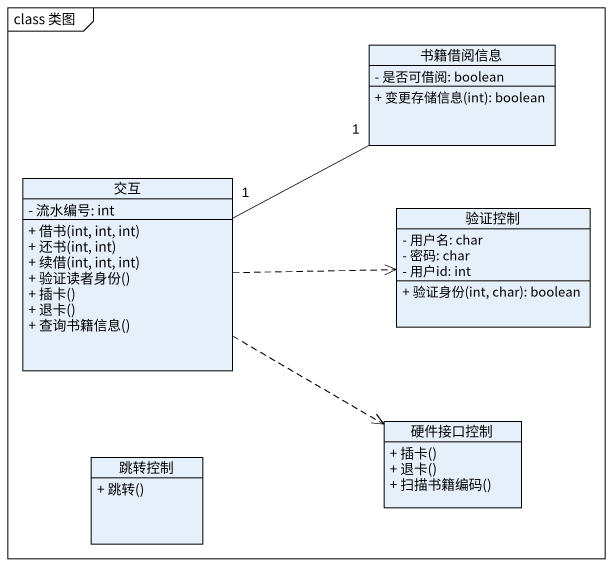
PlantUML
@startuml
mainframe class 类图
hide circle
hide empty members
skinparam classAttributeIconSize 0
class 书籍借阅信息 {
  - 是否可借阅: boolean
  + 变更存储信息(int): boolean
}
class 交互 {
  - 流水编号: int
  + 借书(int, int, int)
  + 还书(int, int)
  + 续借(int, int, int)
  + 验证读者身份()
  + 插卡()
  + 退卡()
  + 查询书籍信息()
}
class 验证控制 {
  - 用户名: char
  - 密码: char
  - 用户id: int
  + 验证身份(int, char): boolean
}
class 跳转控制 {
  + 跳转()
}
class 硬件接口控制 {
  + 插卡()
  + 退卡()
  + 扫描书籍编码()
}
交互 "1" -right- "1" 书籍借阅信息
交互 .right.> 验证控制
交互 .right.> 硬件接口控制
@enduml
